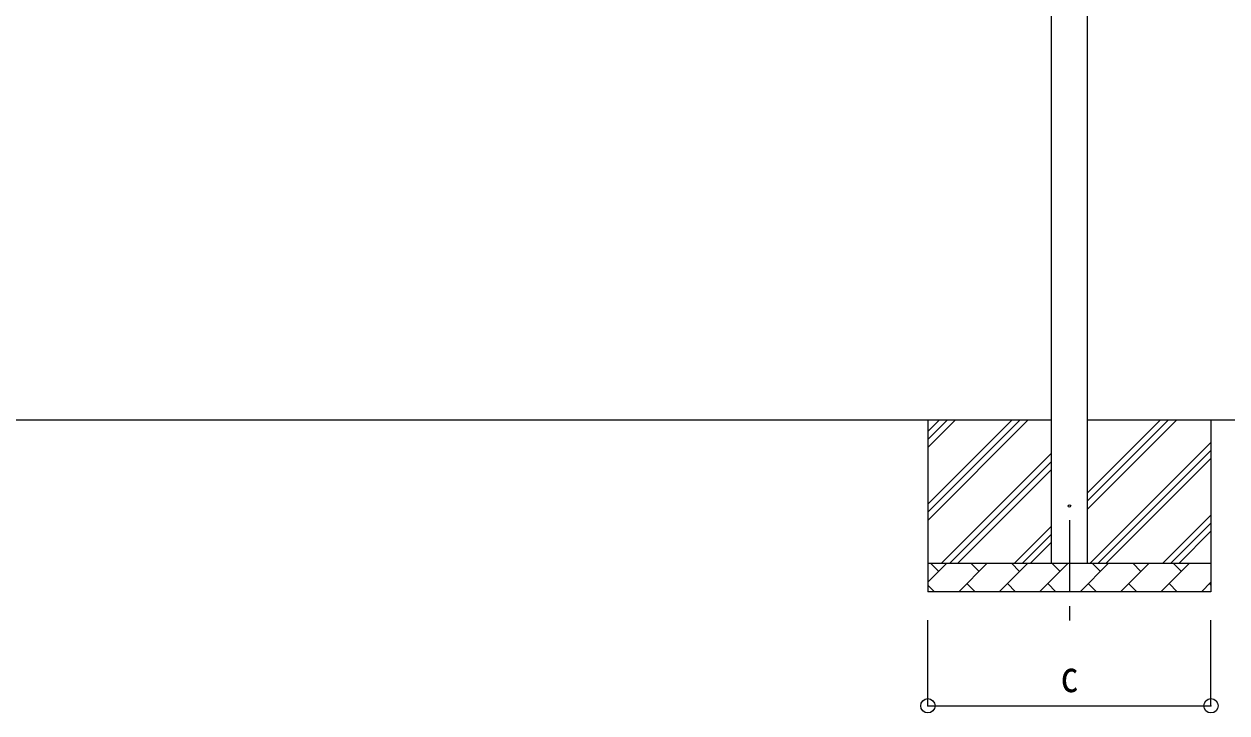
# Model space of a CAD drawing. Units: millimetres at full size, sheet at 1:50; details may follow other scales. Extents: x -14053 to 14053, y -9700 to 9700.
# Drawn here: x -9552 to -5345, y -1363 to 1048 of the extents above; entities that cross this region are included whole.
import ezdxf
from ezdxf.enums import TextEntityAlignment as Align

# ---------------------------------------------------------------- set-up
doc = ezdxf.new("R2010")
doc.units = ezdxf.units.MM
doc.header["$LTSCALE"] = 50
doc.header["$PDMODE"] = 32
doc.header["$PDSIZE"] = 50
doc.linetypes.add('CHAIN1', pattern=[8, 5, -1, 1, -1])
for name, color, linetype, lineweight in [('0-2_建具', 4, 'Continuous', 9), ('0-3_階段', 7, 'CHAIN1', 9), ('0-4_設備', 7, 'Continuous', 9), ('0-8_外構', 6, 'Continuous', 9)]:
    doc.layers.add(name, color=color, linetype=linetype, lineweight=lineweight)
doc.styles.add('ＭＳ ゴシック', font='')
doc.styles.get('ＭＳ ゴシック').set_extended_font_data('MS Gothic')

msp = doc.modelspace()

# ---------------------------------------------------------------- linework, layer by layer
at = {"layer": '0-2_建具'}
for p, q in [((-5958.65, -838.86), (-5958.65, 2005.14)), ((-5833.65, 2005.14), (-5833.65, -838.86))]:
    msp.add_line(p, q, dxfattribs=at)
msp.add_circle((-5896.15, -638.86), 4.5, dxfattribs=at)
at = {"layer": '0-3_階段'}
msp.add_line((-5896.15, -688.86), (-5896.15, -1041.17), dxfattribs=at)
at = {"layer": '0-4_設備'}
for p, q in [((-5958.65, -338.86), (-11170.15, -338.86)), ((-6391.15, -338.86), (-6391.15, -938.86)), ((-6391.15, -688.91), (-6041.1, -338.86)), ((-6391.15, -660.62), (-6069.38, -338.86)), ((-6391.15, -632.34), (-6097.67, -338.86)), ((-6391.15, -434.35), (-6295.66, -338.86)), ((-6391.15, -406.07), (-6323.94, -338.86)), ((-6391.15, -377.78), (-6352.22, -338.86)), ((-5833.65, -650.53), (-5521.98, -338.86)), ((-5833.65, -593.96), (-5578.55, -338.86)), ((-5833.65, -622.24), (-5550.27, -338.86)), ((-3022.15, -338.86), (-5833.65, -338.86)), ((-5401.15, -338.86), (-5401.15, -938.86)), ((-5823.99, -838.86), (-5401.15, -416.02)), ((-6343.11, -838.86), (-5958.65, -454.4)), ((-5795.71, -838.86), (-5401.15, -444.3)), ((-6314.82, -838.86), (-5958.65, -482.68)), ((-5767.42, -838.86), (-5401.15, -472.58)), ((-6286.54, -838.86), (-5958.65, -510.97)), ((-5569.43, -838.86), (-5401.15, -670.57)), ((-6088.55, -838.86), (-5958.65, -708.96)), ((-5541.15, -838.86), (-5401.15, -698.86)), ((-6060.27, -838.86), (-5958.65, -737.24)), ((-5512.86, -838.86), (-5401.15, -727.14)), ((-6031.98, -838.86), (-5958.65, -765.53)), ((-6391.15, -838.86), (-5401.15, -838.86)), ((-6391.15, -905.33), (-6324.68, -838.86)), ((-6353.23, -867.41), (-6381.78, -838.86)), ((-6283.26, -938.86), (-6183.26, -838.86)), ((-6211.81, -867.41), (-6240.36, -838.86)), ((-6141.83, -938.86), (-6041.83, -838.86)), ((-6070.39, -867.41), (-6098.94, -838.86)), ((-6000.41, -938.86), (-5900.41, -838.86)), ((-5928.97, -867.41), (-5957.52, -838.86)), ((-5858.99, -938.86), (-5758.99, -838.86)), ((-5787.54, -867.41), (-5816.1, -838.86)), ((-5717.57, -938.86), (-5617.57, -838.86)), ((-5646.12, -867.41), (-5674.68, -838.86)), ((-5576.15, -938.86), (-5476.15, -838.86)), ((-5504.7, -867.41), (-5533.26, -838.86)), ((-6391.15, -915.28), (-6367.57, -938.86)), ((-6254.7, -910.31), (-6226.15, -938.86)), ((-6113.28, -910.31), (-6084.73, -938.86)), ((-5971.86, -910.31), (-5943.31, -938.86)), ((-5830.44, -910.31), (-5801.88, -938.86)), ((-5689.02, -910.31), (-5660.46, -938.86)), ((-5547.59, -910.31), (-5519.04, -938.86)), ((-5434.73, -938.86), (-5401.15, -905.28)), ((-5406.17, -910.31), (-5401.15, -915.33)), ((-5401.15, -938.86), (-6391.15, -938.86))]:
    msp.add_line(p, q, dxfattribs=at)
at = {"layer": '0-8_外構'}
for p, q in [((-6391.15, -1337.86), (-6391.15, -1037.86)), ((-5401.15, -1337.86), (-5401.15, -1037.86)), ((-6391.15, -1337.86), (-5401.15, -1337.86))]:
    msp.add_line(p, q, dxfattribs=at)
for p in [(-6391.15, -1337.86), (-5401.15, -1337.86)]:
    msp.add_point(p, dxfattribs=at)

# ---------------------------------------------------------------- texts
at = {"layer": '0-8_外構', "color": 7, "style": 'ＭＳ ゴシック', "width": 0.85}
msp.add_text('c', height=110, dxfattribs=at).set_placement((-5927.4, -1322.86), align=Align.BOTTOM_LEFT)

doc.saveas('drawing.dxf')
